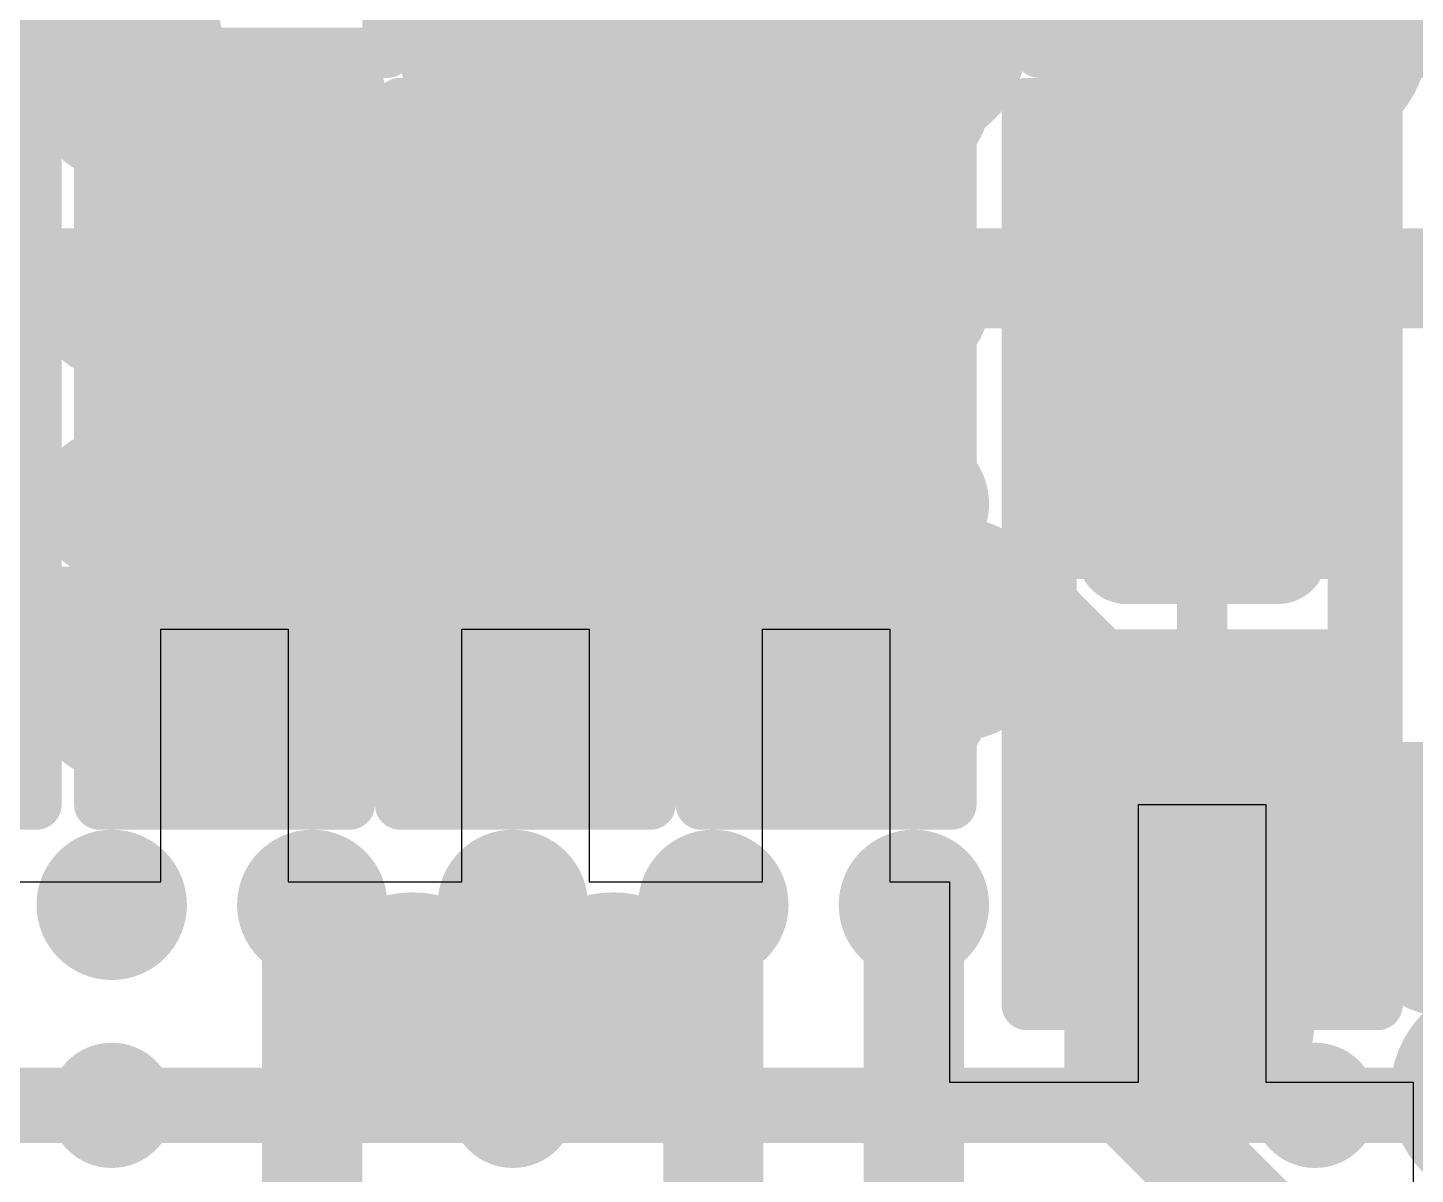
# Model space of a CAD drawing. Header units: millimetres. Extents: x 15 to 120, y 22 to 104.
# Drawn here: x 59.233 to 62, y 52.862 to 55.15 of the extents above; entities that cross this region are included whole.
import ezdxf

# ---------------------------------------------------------------- set-up
doc = ezdxf.new("R2010")
doc.units = ezdxf.units.MM
for name, color, linetype in [('BottomLayer', 5, 'Continuous'), ('BottomOverlay', 54, 'Continuous'), ('BottomPaste', 16, 'Continuous'), ('BottomSolder', 6, 'Continuous'), ('Mechanical13', 56, 'Continuous'), ('Mechanical15', 56, 'Continuous'), ('MultiLayer', 9, 'Continuous'), ('TopLayer', 1, 'Continuous'), ('TopOverlay', 2, 'Continuous'), ('TopPaste', 8, 'Continuous'), ('TopSolder', 216, 'Continuous')]:
    doc.layers.add(name, color=color, linetype=linetype)

msp = doc.modelspace()

# ---------------------------------------------------------------- linework, layer by layer
at = {"layer": 'BottomLayer'}
for p, q in [((59.49799886, 53.44599928), (59.49799886, 53.94999877999999)), ((59.49799886, 53.94999877999999), (59.75199885999999, 53.94999877999999)), ((59.75199885999999, 53.94999877999999), (59.75199885999999, 53.44599928)), ((60.09799766, 53.44599928), (60.09799766, 53.94999877999999)), ((60.09799766, 53.94999877999999), (60.35199765999999, 53.94999877999999)), ((60.35199765999999, 53.94999877999999), (60.35199765999999, 53.44599928)), ((60.697999, 53.44599928), (60.697999, 53.94999877999999)), ((60.697999, 53.94999877999999), (60.95199899999999, 53.94999877999999)), ((60.95199899999999, 53.94999877999999), (60.95199899999999, 53.44599928)), ((61.4479975, 53.04600008), (61.4479975, 53.59999947999999)), ((61.4479975, 53.59999947999999), (61.7019975, 53.59999947999999)), ((61.7019975, 53.59999947999999), (61.7019975, 53.04600008)), ((59.12699884, 53.44599928), (59.49799886, 53.44599928)), ((59.75199885999999, 53.44599928), (60.09799766, 53.44599928)), ((60.35199765999999, 53.44599928), (60.697999, 53.44599928)), ((60.95199899999999, 53.44599928), (61.070998, 53.44599928)), ((61.070998, 53.44599928), (61.070998, 53.04600008)), ((61.070998, 53.04600008), (61.4479975, 53.04600008)), ((61.7019975, 53.04600008), (61.99599996, 53.04600008)), ((61.99599996, 53.04600008), (61.99599996, 52.44600128))]:
    msp.add_line(p, q, dxfattribs=at)
for points, const_width in [([(59.56250215999999, 54.87500074, 1), (59.68750064, 54.87500074, 1)], 0.12499848), ([(60.78750098, 54.87500074, 1), (60.91249946, 54.87500074, 1)], 0.12499848), ([(61.58750191999999, 54.87500074, 1), (61.7125004, 54.87500074, 1)], 0.12499848), ([(60.16250096, 54.79999961999999, 1), (60.28749944, 54.79999961999999, 1)], 0.12499848), ([(59.57499895999999, 54.64999992, 1), (59.67499875999999, 54.64999992, 1)], 0.0999998), ([(59.57499895999999, 54.64999992, 1), (59.67499875999999, 54.64999992, 1)], 0.0999998), ([(60.17499776, 54.64999992, 1), (60.27499756, 54.64999992, 1)], 0.0999998), ([(60.17499776, 54.64999992, 1), (60.27499756, 54.64999992, 1)], 0.0999998), ([(60.7749991, 54.64999992, 1), (60.87499889999999, 54.64999992, 1)], 0.0999998), ([(60.7749991, 54.64999992, 1), (60.87499889999999, 54.64999992, 1)], 0.0999998), ([(59.56250215999999, 54.07500234, 1), (59.68750064, 54.07500234, 1)], 0.12499848), ([(60.16250096, 54.07500234, 1), (60.28749944, 54.07500234, 1)], 0.12499848), ([(60.76250229999999, 54.07500234, 1), (60.88750078, 54.07500234, 1)], 0.12499848), ([(59.56249962, 53.94999877999999, 1), (59.6874981, 53.94999877999999, 1)], 0.12499848), ([(59.56249962, 53.94999877999999, 1), (59.6874981, 53.94999877999999, 1)], 0.12499848), ([(60.16249842, 53.94999877999999, 1), (60.28749689999999, 53.94999877999999, 1)], 0.12499848), ([(60.16249842, 53.94999877999999, 1), (60.28749689999999, 53.94999877999999, 1)], 0.12499848), ([(60.76249976, 53.94999877999999, 1), (60.88749824, 53.94999877999999, 1)], 0.12499848), ([(60.76249976, 53.94999877999999, 1), (60.88749824, 53.94999877999999, 1)], 0.12499848), ([(61.16249895999999, 53.94999877999999, 1), (61.28749744, 53.94999877999999, 1)], 0.12499848), ([(61.16249895999999, 53.94999877999999, 1), (61.28749744, 53.94999877999999, 1)], 0.12499848), ([(59.56250215999999, 53.82500284, 1), (59.68750064, 53.82500284, 1)], 0.12499848), ([(60.16250096, 53.82500284, 1), (60.28749944, 53.82500284, 1)], 0.12499848), ([(60.76250229999999, 53.82500284, 1), (60.88750078, 53.82500284, 1)], 0.12499848), ([(61.38750232, 53.7750004, 1), (61.5125008, 53.7750004, 1)], 0.12499848), ([(61.63750182, 53.7750004, 1), (61.7625003, 53.7750004, 1)], 0.12499848), ([(61.48749958, 53.62499816, 1), (61.61249806, 53.62499816, 1)], 0.12499848), ([(61.48749958, 53.62499816, 1), (61.61249806, 53.62499816, 1)], 0.12499848), ([(61.51249825999999, 53.59999947999999, 1), (61.63749674, 53.59999947999999, 1)], 0.12499848), ([(61.51249825999999, 53.59999947999999, 1), (61.63749674, 53.59999947999999, 1)], 0.12499848), ([(61.38750232, 53.4250011, 1), (61.5125008, 53.4250011, 1)], 0.12499848), ([(61.63750182, 53.4250011, 1), (61.7625003, 53.4250011, 1)], 0.12499848)]:
    msp.add_lwpolyline(points, format="xyb", close=True, dxfattribs=dict(at, const_width=const_width))
for points, const_width in [([(58.99999884, 54.64999992), (59.62499886, 54.64999992)], 0.1999996), ([(59.62499886, 54.64999992), (60.22499766, 54.64999992)], 0.1999996), ([(60.22499766, 54.64999992), (60.824999, 54.64999992)], 0.1999996), ([(60.824999, 54.64999992), (63.64999716, 54.64999992)], 0.1999996), ([(58.99999884, 53.94999877999999), (59.62499886, 53.94999877999999)], 0.2499995), ([(59.62499886, 53.94999877999999), (60.22499766, 53.94999877999999)], 0.2499995), ([(60.22499766, 53.94999877999999), (60.824999, 53.94999877999999)], 0.2499995), ([(60.824999, 53.94999877999999), (61.22499819999999, 53.94999877999999)], 0.2499995), ([(61.22499819999999, 53.94999877999999), (61.54999882, 53.62499816)], 0.2499995), ([(61.54999882, 53.62499816), (61.57499749999999, 53.59999947999999)], 0.2499995), ([(61.57499749999999, 53.59999947999999), (62.69999906, 53.59999947999999)], 0.2499995)]:
    msp.add_lwpolyline(points, dxfattribs=dict(at, const_width=const_width))
for points in [[(59.77499855999999, 54.89999942), (59.47499916, 54.89999942), (59.77499855999999, 54.40000042), (59.47499916, 54.40000042)], [(60.37499735999999, 54.89999942), (60.07499796, 54.89999942), (60.37499735999999, 54.40000042), (60.07499796, 54.40000042)], [(60.97499869999999, 54.89999942), (60.6749993, 54.89999942), (60.97499869999999, 54.40000042), (60.6749993, 54.40000042)], [(61.824997, 54.89999942), (61.32499799999999, 54.89999942), (61.824997, 54.30000062), (61.32499799999999, 54.30000062)], [(59.77499855999999, 54.19999828), (59.47499916, 54.19999828), (59.77499855999999, 53.69999928), (59.47499916, 53.69999928)], [(60.37499735999999, 54.19999828), (60.07499796, 54.19999828), (60.37499735999999, 53.69999928), (60.07499796, 53.69999928)], [(60.97499869999999, 54.19999828), (60.6749993, 54.19999828), (60.97499869999999, 53.69999928), (60.6749993, 53.69999928)], [(61.824997, 53.89999888), (61.32499799999999, 53.89999888), (61.824997, 53.30000008), (61.32499799999999, 53.30000008)]]:
    msp.add_solid(points, dxfattribs=at)
at = {"layer": 'BottomOverlay', "const_width": 0.1999996}
msp.add_lwpolyline([(61.42500034, 54.10000101999999), (61.72499973999999, 54.10000101999999)], dxfattribs=at)
at = {"layer": 'BottomOverlay', "const_width": 0.0999998}
for points in [[(61.37500043999999, 54.10000101999999, 1), (61.47500024, 54.10000101999999, 1)], [(61.67499984, 54.10000101999999, 1), (61.77499964, 54.10000101999999, 1)]]:
    msp.add_lwpolyline(points, format="xyb", close=True, dxfattribs=at)
at = {"layer": 'BottomPaste'}
for points in [[(59.77499855999999, 54.89999942), (59.47499916, 54.89999942), (59.77499855999999, 54.40000042), (59.47499916, 54.40000042)], [(59.77499855999999, 54.89999942), (59.47499916, 54.89999942), (59.77499855999999, 54.40000042), (59.47499916, 54.40000042)], [(60.37499735999999, 54.89999942), (60.07499796, 54.89999942), (60.37499735999999, 54.40000042), (60.07499796, 54.40000042)], [(60.37499735999999, 54.89999942), (60.07499796, 54.89999942), (60.37499735999999, 54.40000042), (60.07499796, 54.40000042)], [(60.97499869999999, 54.89999942), (60.6749993, 54.89999942), (60.97499869999999, 54.40000042), (60.6749993, 54.40000042)], [(60.97499869999999, 54.89999942), (60.6749993, 54.89999942), (60.97499869999999, 54.40000042), (60.6749993, 54.40000042)], [(61.824997, 54.89999942), (61.32499799999999, 54.89999942), (61.824997, 54.30000062), (61.32499799999999, 54.30000062)], [(61.824997, 54.89999942), (61.32499799999999, 54.89999942), (61.824997, 54.30000062), (61.32499799999999, 54.30000062)], [(59.77499855999999, 54.19999828), (59.47499916, 54.19999828), (59.77499855999999, 53.69999928), (59.47499916, 53.69999928)], [(59.77499855999999, 54.19999828), (59.47499916, 54.19999828), (59.77499855999999, 53.69999928), (59.47499916, 53.69999928)], [(60.37499735999999, 54.19999828), (60.07499796, 54.19999828), (60.37499735999999, 53.69999928), (60.07499796, 53.69999928)], [(60.37499735999999, 54.19999828), (60.07499796, 54.19999828), (60.37499735999999, 53.69999928), (60.07499796, 53.69999928)], [(60.97499869999999, 54.19999828), (60.6749993, 54.19999828), (60.97499869999999, 53.69999928), (60.6749993, 53.69999928)], [(60.97499869999999, 54.19999828), (60.6749993, 54.19999828), (60.97499869999999, 53.69999928), (60.6749993, 53.69999928)], [(61.824997, 53.89999888), (61.32499799999999, 53.89999888), (61.824997, 53.30000008), (61.32499799999999, 53.30000008)], [(61.824997, 53.89999888), (61.32499799999999, 53.89999888), (61.824997, 53.30000008), (61.32499799999999, 53.30000008)]]:
    msp.add_solid(points, dxfattribs=at)
at = {"layer": 'BottomSolder'}
for points in [[(60.49999837999999, 55.74999772), (60.09999918, 55.74999772), (60.49999837999999, 55.14999891999999), (60.09999918, 55.14999891999999)], [(60.49999837999999, 55.74999772), (60.09999918, 55.74999772), (60.49999837999999, 55.14999891999999), (60.09999918, 55.14999891999999)], [(61.09999718, 55.74999772), (60.69999798, 55.74999772), (61.09999718, 55.14999891999999), (60.69999798, 55.14999891999999)], [(61.09999718, 55.74999772), (60.69999798, 55.74999772), (61.09999718, 55.14999891999999), (60.69999798, 55.14999891999999)], [(61.69999851999999, 55.74999772), (61.29999932, 55.74999772), (61.69999851999999, 55.14999891999999), (61.29999932, 55.14999891999999)], [(61.69999851999999, 55.74999772), (61.29999932, 55.74999772), (61.69999851999999, 55.14999891999999), (61.29999932, 55.14999891999999)], [(62.29999732, 55.74999772), (61.89999812, 55.74999772), (62.29999732, 55.14999891999999), (61.89999812, 55.14999891999999)], [(62.29999732, 55.74999772), (61.89999812, 55.74999772), (62.29999732, 55.14999891999999), (61.89999812, 55.14999891999999)], [(59.82499846, 54.94999932), (59.42499926, 54.94999932), (59.82499846, 54.35000051999999), (59.42499926, 54.35000051999999)], [(59.82499846, 54.94999932), (59.42499926, 54.94999932), (59.82499846, 54.35000051999999), (59.42499926, 54.35000051999999)], [(60.42499726, 54.94999932), (60.02499805999999, 54.94999932), (60.42499726, 54.35000051999999), (60.02499805999999, 54.35000051999999)], [(60.42499726, 54.94999932), (60.02499805999999, 54.94999932), (60.42499726, 54.35000051999999), (60.02499805999999, 54.35000051999999)], [(61.0249986, 54.94999932), (60.6249994, 54.94999932), (61.0249986, 54.35000051999999), (60.6249994, 54.35000051999999)], [(61.0249986, 54.94999932), (60.6249994, 54.94999932), (61.0249986, 54.35000051999999), (60.6249994, 54.35000051999999)], [(61.8749969, 54.94999932), (61.2749981, 54.94999932), (61.8749969, 54.25000072), (61.2749981, 54.25000072)], [(61.8749969, 54.94999932), (61.2749981, 54.94999932), (61.8749969, 54.25000072), (61.2749981, 54.25000072)], [(59.82499846, 54.24999818), (59.42499926, 54.24999818), (59.82499846, 53.64999938), (59.42499926, 53.64999938)], [(59.82499846, 54.24999818), (59.42499926, 54.24999818), (59.82499846, 53.64999938), (59.42499926, 53.64999938)], [(60.42499726, 54.24999818), (60.02499805999999, 54.24999818), (60.42499726, 53.64999938), (60.02499805999999, 53.64999938)], [(60.42499726, 54.24999818), (60.02499805999999, 54.24999818), (60.42499726, 53.64999938), (60.02499805999999, 53.64999938)], [(61.0249986, 54.24999818), (60.6249994, 54.24999818), (61.0249986, 53.64999938), (60.6249994, 53.64999938)], [(61.0249986, 54.24999818), (60.6249994, 54.24999818), (61.0249986, 53.64999938), (60.6249994, 53.64999938)], [(61.8749969, 53.94999877999999), (61.2749981, 53.94999877999999), (61.8749969, 53.25000017999999), (61.2749981, 53.25000017999999)], [(61.8749969, 53.94999877999999), (61.2749981, 53.94999877999999), (61.8749969, 53.25000017999999), (61.2749981, 53.25000017999999)]]:
    msp.add_solid(points, dxfattribs=at)
at = {"layer": 'Mechanical13', "const_width": 0.0999998}
for points in [[(61.2749981, 53.54999958), (61.2749981, 54.64999992)], [(61.2749981, 54.64999992), (61.8749969, 54.64999992)], [(61.8749969, 53.54999958), (61.8749969, 54.64999992)], [(59.45999792, 54.61499872), (59.7899998, 54.61499872)], [(59.45999792, 53.98499998), (59.45999792, 54.61499872)], [(59.7899998, 53.98499998), (59.7899998, 54.61499872)], [(60.05999671999999, 54.61499872), (60.3899986, 54.61499872)], [(60.05999671999999, 53.98499998), (60.05999671999999, 54.61499872)], [(60.3899986, 53.98499998), (60.3899986, 54.61499872)], [(60.65999806, 54.61499872), (60.98999994, 54.61499872)], [(60.65999806, 53.98499998), (60.65999806, 54.61499872)], [(60.98999994, 53.98499998), (60.98999994, 54.61499872)], [(59.45999792, 53.98499998), (59.7899998, 53.98499998)], [(60.05999671999999, 53.98499998), (60.3899986, 53.98499998)], [(60.65999806, 53.98499998), (60.98999994, 53.98499998)], [(61.2749981, 53.54999958), (61.8749969, 53.54999958)], [(50.9999996, 53.00000322), (64.99999953999999, 53.00000322)]]:
    msp.add_lwpolyline(points, dxfattribs=at)
at = {"layer": 'Mechanical13', "const_width": 0.0499999}
for points in [[(61.24999941999999, 54.64999992, 1), (61.29999677999999, 54.64999992, 1)], [(61.24999941999999, 54.64999992, 1), (61.29999677999999, 54.64999992, 1)], [(61.84999822, 54.64999992, 1), (61.89999558, 54.64999992, 1)], [(61.84999822, 54.64999992, 1), (61.89999558, 54.64999992, 1)], [(59.43499924, 54.61499872, 1), (59.4849966, 54.61499872, 1)], [(59.43499924, 54.61499872, 1), (59.4849966, 54.61499872, 1)], [(59.76500111999999, 54.61499872, 1), (59.81499848, 54.61499872, 1)], [(59.76500111999999, 54.61499872, 1), (59.81499848, 54.61499872, 1)], [(60.03499804, 54.61499872, 1), (60.0849954, 54.61499872, 1)], [(60.03499804, 54.61499872, 1), (60.0849954, 54.61499872, 1)], [(60.36499992, 54.61499872, 1), (60.41499727999999, 54.61499872, 1)], [(60.36499992, 54.61499872, 1), (60.41499727999999, 54.61499872, 1)], [(60.63499938, 54.61499872, 1), (60.68499674, 54.61499872, 1)], [(60.63499938, 54.61499872, 1), (60.68499674, 54.61499872, 1)], [(60.96500125999999, 54.61499872, 1), (61.01499862, 54.61499872, 1)], [(60.96500125999999, 54.61499872, 1), (61.01499862, 54.61499872, 1)], [(59.43499924, 53.98499998, 1), (59.4849966, 53.98499998, 1)], [(59.43499924, 53.98499998, 1), (59.4849966, 53.98499998, 1)], [(59.76500111999999, 53.98499998, 1), (59.81499848, 53.98499998, 1)], [(59.76500111999999, 53.98499998, 1), (59.81499848, 53.98499998, 1)], [(60.03499804, 53.98499998, 1), (60.0849954, 53.98499998, 1)], [(60.03499804, 53.98499998, 1), (60.0849954, 53.98499998, 1)], [(60.36499992, 53.98499998, 1), (60.41499727999999, 53.98499998, 1)], [(60.36499992, 53.98499998, 1), (60.41499727999999, 53.98499998, 1)], [(60.63499938, 53.98499998, 1), (60.68499674, 53.98499998, 1)], [(60.63499938, 53.98499998, 1), (60.68499674, 53.98499998, 1)], [(60.96500125999999, 53.98499998, 1), (61.01499862, 53.98499998, 1)], [(60.96500125999999, 53.98499998, 1), (61.01499862, 53.98499998, 1)], [(61.24999941999999, 53.54999958, 1), (61.29999677999999, 53.54999958, 1)], [(61.24999941999999, 53.54999958, 1), (61.29999677999999, 53.54999958, 1)], [(61.84999822, 53.54999958, 1), (61.89999558, 53.54999958, 1)], [(61.84999822, 53.54999958, 1), (61.89999558, 53.54999958, 1)]]:
    msp.add_lwpolyline(points, format="xyb", close=True, dxfattribs=at)
at = {"layer": 'Mechanical15', "const_width": 0.0999998}
for points in [[(59.3499956, 55.09999394), (59.3499956, 56.49999114)], [(59.4500208, 55.09999394), (59.4500208, 56.49999114)], [(59.94999439999999, 55.09999394), (59.94999439999999, 56.49999114)], [(60.04999927999999, 55.09999902), (60.04999927999999, 56.49999876)], [(60.54999828, 55.09999902), (60.54999828, 56.49999876)], [(60.64999808, 55.09999902), (60.64999808, 56.49999876)], [(61.14999708, 55.09999902), (61.14999708, 56.49999876)], [(61.24999941999999, 55.09999902), (61.24999941999999, 56.49999876)], [(61.74999842, 55.09999902), (61.74999842, 56.49999876)], [(61.84999822, 55.09999902), (61.84999822, 56.49999876)], [(58.850022, 55.09999394), (59.3499956, 55.09999394)], [(59.4500208, 55.09999394), (59.94999439999999, 55.09999394)], [(60.04999927999999, 55.09999902), (60.54999828, 55.09999902)], [(60.64999808, 55.09999902), (61.14999708, 55.09999902)], [(61.24999941999999, 55.09999902), (61.74999842, 55.09999902)], [(61.84999822, 55.09999902), (62.34999722, 55.09999902)], [(58.74999934, 54.99999922), (59.24999834, 54.99999922)], [(59.24999834, 53.59999947999999), (59.24999834, 54.99999922)], [(59.37499936, 54.99999922), (59.87499836, 54.99999922)], [(59.37499936, 53.59999947999999), (59.37499936, 54.99999922)], [(59.87499836, 53.59999947999999), (59.87499836, 54.99999922)], [(59.97499816, 54.99999922), (60.47499715999999, 54.99999922)], [(59.97499816, 53.59999947999999), (59.97499816, 54.99999922)], [(60.47499715999999, 53.59999947999999), (60.47499715999999, 54.99999922)], [(60.5749995, 54.99999922), (61.0749985, 54.99999922)], [(60.5749995, 53.59999947999999), (60.5749995, 54.99999922)], [(61.0749985, 53.59999947999999), (61.0749985, 54.99999922)], [(61.22499819999999, 53.20000028), (61.22499819999999, 54.99999922)], [(61.22499819999999, 54.99999922), (61.9249968, 54.99999922)], [(61.9249968, 53.20000028), (61.9249968, 54.99999922)], [(59.62499886, 54.13499968), (59.62499886, 54.46499902)], [(60.22499766, 54.13499968), (60.22499766, 54.46499902)], [(60.824999, 54.13499968), (60.824999, 54.46499902)], [(61.57499749999999, 53.79999908), (61.57499749999999, 54.40000042)], [(59.45999792, 54.30000062), (59.7899998, 54.30000062)], [(60.05999671999999, 54.30000062), (60.3899986, 54.30000062)], [(60.65999806, 54.30000062), (60.98999994, 54.30000062)], [(61.2749981, 54.10000101999999), (61.8749969, 54.10000101999999)], [(58.74999934, 53.59999947999999), (59.24999834, 53.59999947999999)], [(59.37499936, 53.59999947999999), (59.87499836, 53.59999947999999)], [(59.97499816, 53.59999947999999), (60.47499715999999, 53.59999947999999)], [(60.5749995, 53.59999947999999), (61.0749985, 53.59999947999999)], [(61.22499819999999, 53.20000028), (61.9249968, 53.20000028)]]:
    msp.add_lwpolyline(points, dxfattribs=at)
at = {"layer": 'Mechanical15', "const_width": 0.0499999}
for points in [[(59.32499692, 55.09999394, 1), (59.37499428, 55.09999394, 1)], [(59.32499692, 55.09999394, 1), (59.37499428, 55.09999394, 1)], [(59.42502211999999, 55.09999394, 1), (59.47501947999999, 55.09999394, 1)], [(59.42502211999999, 55.09999394, 1), (59.47501947999999, 55.09999394, 1)], [(59.92499572, 55.09999394, 1), (59.97499308, 55.09999394, 1)], [(59.92499572, 55.09999394, 1), (59.97499308, 55.09999394, 1)], [(60.0250006, 55.09999902, 1), (60.07499796, 55.09999902, 1)], [(60.0250006, 55.09999902, 1), (60.07499796, 55.09999902, 1)], [(60.52499959999999, 55.09999902, 1), (60.57499696, 55.09999902, 1)], [(60.52499959999999, 55.09999902, 1), (60.57499696, 55.09999902, 1)], [(60.6249994, 55.09999902, 1), (60.67499676, 55.09999902, 1)], [(60.6249994, 55.09999902, 1), (60.67499676, 55.09999902, 1)], [(61.1249984, 55.09999902, 1), (61.17499575999999, 55.09999902, 1)], [(61.1249984, 55.09999902, 1), (61.17499575999999, 55.09999902, 1)], [(61.22500074, 55.09999902, 1), (61.2749981, 55.09999902, 1)], [(61.22500074, 55.09999902, 1), (61.2749981, 55.09999902, 1)], [(61.72499973999999, 55.09999902, 1), (61.77499709999999, 55.09999902, 1)], [(61.72499973999999, 55.09999902, 1), (61.77499709999999, 55.09999902, 1)], [(61.82499953999999, 55.09999902, 1), (61.8749969, 55.09999902, 1)], [(61.82499953999999, 55.09999902, 1), (61.8749969, 55.09999902, 1)], [(59.22499965999999, 54.99999922, 1), (59.27499701999999, 54.99999922, 1)], [(59.22499965999999, 54.99999922, 1), (59.27499701999999, 54.99999922, 1)], [(59.35000067999999, 54.99999922, 1), (59.39999804, 54.99999922, 1)], [(59.35000067999999, 54.99999922, 1), (59.39999804, 54.99999922, 1)], [(59.84999968, 54.99999922, 1), (59.89999704, 54.99999922, 1)], [(59.84999968, 54.99999922, 1), (59.89999704, 54.99999922, 1)], [(59.94999948, 54.99999922, 1), (59.99999683999999, 54.99999922, 1)], [(59.94999948, 54.99999922, 1), (59.99999683999999, 54.99999922, 1)], [(60.44999848, 54.99999922, 1), (60.49999584, 54.99999922, 1)], [(60.44999848, 54.99999922, 1), (60.49999584, 54.99999922, 1)], [(60.55000081999999, 54.99999922, 1), (60.59999818, 54.99999922, 1)], [(60.55000081999999, 54.99999922, 1), (60.59999818, 54.99999922, 1)], [(61.04999982, 54.99999922, 1), (61.09999718, 54.99999922, 1)], [(61.04999982, 54.99999922, 1), (61.09999718, 54.99999922, 1)], [(61.19999952, 54.99999922, 1), (61.24999688, 54.99999922, 1)], [(61.19999952, 54.99999922, 1), (61.24999688, 54.99999922, 1)], [(61.89999812, 54.99999922, 1), (61.94999548, 54.99999922, 1)], [(61.89999812, 54.99999922, 1), (61.94999548, 54.99999922, 1)], [(59.60000017999999, 54.46499902, 1), (59.64999753999999, 54.46499902, 1)], [(60.19999898, 54.46499902, 1), (60.24999634, 54.46499902, 1)], [(60.80000032, 54.46499902, 1), (60.84999767999999, 54.46499902, 1)], [(61.54999882, 54.40000042, 1), (61.59999618, 54.40000042, 1)], [(59.43499924, 54.30000062, 1), (59.4849966, 54.30000062, 1)], [(59.76500111999999, 54.30000062, 1), (59.81499848, 54.30000062, 1)], [(60.03499804, 54.30000062, 1), (60.0849954, 54.30000062, 1)], [(60.36499992, 54.30000062, 1), (60.41499727999999, 54.30000062, 1)], [(60.63499938, 54.30000062, 1), (60.68499674, 54.30000062, 1)], [(60.96500125999999, 54.30000062, 1), (61.01499862, 54.30000062, 1)], [(59.60000017999999, 54.13499968, 1), (59.64999753999999, 54.13499968, 1)], [(60.19999898, 54.13499968, 1), (60.24999634, 54.13499968, 1)], [(60.80000032, 54.13499968, 1), (60.84999767999999, 54.13499968, 1)], [(61.24999941999999, 54.10000101999999, 1), (61.29999677999999, 54.10000101999999, 1)], [(61.84999822, 54.10000101999999, 1), (61.89999558, 54.10000101999999, 1)], [(61.54999882, 53.79999908, 1), (61.59999618, 53.79999908, 1)], [(59.22499965999999, 53.59999947999999, 1), (59.27499701999999, 53.59999947999999, 1)], [(59.22499965999999, 53.59999947999999, 1), (59.27499701999999, 53.59999947999999, 1)], [(59.35000067999999, 53.59999947999999, 1), (59.39999804, 53.59999947999999, 1)], [(59.35000067999999, 53.59999947999999, 1), (59.39999804, 53.59999947999999, 1)], [(59.84999968, 53.59999947999999, 1), (59.89999704, 53.59999947999999, 1)], [(59.84999968, 53.59999947999999, 1), (59.89999704, 53.59999947999999, 1)], [(59.94999948, 53.59999947999999, 1), (59.99999683999999, 53.59999947999999, 1)], [(59.94999948, 53.59999947999999, 1), (59.99999683999999, 53.59999947999999, 1)], [(60.44999848, 53.59999947999999, 1), (60.49999584, 53.59999947999999, 1)], [(60.44999848, 53.59999947999999, 1), (60.49999584, 53.59999947999999, 1)], [(60.55000081999999, 53.59999947999999, 1), (60.59999818, 53.59999947999999, 1)], [(60.55000081999999, 53.59999947999999, 1), (60.59999818, 53.59999947999999, 1)], [(61.04999982, 53.59999947999999, 1), (61.09999718, 53.59999947999999, 1)], [(61.04999982, 53.59999947999999, 1), (61.09999718, 53.59999947999999, 1)], [(61.19999952, 53.20000028, 1), (61.24999688, 53.20000028, 1)], [(61.19999952, 53.20000028, 1), (61.24999688, 53.20000028, 1)], [(61.89999812, 53.20000028, 1), (61.94999548, 53.20000028, 1)], [(61.89999812, 53.20000028, 1), (61.94999548, 53.20000028, 1)]]:
    msp.add_lwpolyline(points, format="xyb", close=True, dxfattribs=at)
at = {"layer": 'MultiLayer'}
for points, const_width in [([(59.28750144, 55.10000156, 1), (59.51249971999999, 55.10000156, 1)], 0.22499828), ([(60.08750238, 55.10000156, 1), (60.31250066, 55.10000156, 1)], 0.22499828), ([(60.88750078, 55.12500024, 1), (61.11249906, 55.12500024, 1)], 0.22499828), ([(61.68750171999999, 55.12500024, 1), (61.91249999999999, 55.12500024, 1)], 0.22499828), ([(59.33750134, 54.99999922, 1), (59.46249982, 54.99999922, 1)], 0.12499848), ([(59.73750054, 54.99999922, 1), (59.86249901999999, 54.99999922, 1)], 0.12499848), ([(60.13750228, 54.99999922, 1), (60.26250075999999, 54.99999922, 1)], 0.12499848), ([(60.53750148, 54.99999922, 1), (60.66249996, 54.99999922, 1)], 0.12499848), ([(61.33749988, 55.00000176, 1), (61.46249836, 55.00000176, 1)], 0.12499848), ([(61.73750162, 55.00000176, 1), (61.8625001, 55.00000176, 1)], 0.12499848), ([(59.56250215999999, 54.87500074, 1), (59.68750064, 54.87500074, 1)], 0.12499848), ([(60.78750098, 54.87500074, 1), (60.91249946, 54.87500074, 1)], 0.12499848), ([(61.58750191999999, 54.87500074, 1), (61.7125004, 54.87500074, 1)], 0.12499848), ([(60.16250096, 54.79999961999999, 1), (60.28749944, 54.79999961999999, 1)], 0.12499848), ([(59.33750134, 54.60000002, 1), (59.46249982, 54.60000002, 1)], 0.12499848), ([(59.73750054, 54.60000002, 1), (59.86249901999999, 54.60000002, 1)], 0.12499848), ([(60.13750228, 54.60000002, 1), (60.26250075999999, 54.60000002, 1)], 0.12499848), ([(60.93750068, 54.60000002, 1), (61.06249915999999, 54.60000002, 1)], 0.12499848), ([(61.73750162, 54.60000002, 1), (61.8625001, 54.60000002, 1)], 0.12499848), ([(59.73750054, 54.20000082, 1), (59.86249901999999, 54.20000082, 1)], 0.12499848), ([(60.53750148, 54.20000082, 1), (60.66249996, 54.20000082, 1)], 0.12499848), ([(60.93750068, 54.20000082, 1), (61.06249915999999, 54.20000082, 1)], 0.12499848), ([(61.58750191999999, 54.20000082, 1), (61.7125004, 54.20000082, 1)], 0.12499848), ([(59.56250215999999, 54.07500234, 1), (59.68750064, 54.07500234, 1)], 0.12499848), ([(60.16250096, 54.07500234, 1), (60.28749944, 54.07500234, 1)], 0.12499848), ([(60.76250229999999, 54.07500234, 1), (60.88750078, 54.07500234, 1)], 0.12499848), ([(59.81250166, 53.95000132, 1), (60.03749994, 53.95000132, 1)], 0.22499828), ([(60.9625019, 53.95000132, 1), (61.18750017999999, 53.95000132, 1)], 0.22499828), ([(60.33750188, 53.95000132, 1), (60.46250036, 53.95000132, 1)], 0.12499848), ([(60.73750107999999, 53.95000132, 1), (60.86249956, 53.95000132, 1)], 0.12499848), ([(59.56250215999999, 53.82500284, 1), (59.68750064, 53.82500284, 1)], 0.12499848), ([(60.16250096, 53.82500284, 1), (60.28749944, 53.82500284, 1)], 0.12499848), ([(60.76250229999999, 53.82500284, 1), (60.88750078, 53.82500284, 1)], 0.12499848), ([(59.33750134, 53.80000162, 1), (59.46249982, 53.80000162, 1)], 0.12499848), ([(59.73750054, 53.80000162, 1), (59.86249901999999, 53.80000162, 1)], 0.12499848), ([(60.13750228, 53.80000162, 1), (60.26250075999999, 53.80000162, 1)], 0.12499848), ([(60.53750148, 53.80000162, 1), (60.66249996, 53.80000162, 1)], 0.12499848), ([(60.93750068, 53.80000162, 1), (61.06249915999999, 53.80000162, 1)], 0.12499848), ([(61.58750191999999, 53.80000162, 1), (61.7125004, 53.80000162, 1)], 0.12499848), ([(61.38750232, 53.7750004, 1), (61.5125008, 53.7750004, 1)], 0.12499848), ([(61.63750182, 53.7750004, 1), (61.7625003, 53.7750004, 1)], 0.12499848), ([(61.96250243999999, 53.39999988, 1), (62.18750072, 53.39999988, 1)], 0.22499828), ([(59.33750134, 53.39999988, 1), (59.46249982, 53.39999988, 1)], 0.12499848), ([(59.73750054, 53.39999988, 1), (59.86249901999999, 53.39999988, 1)], 0.12499848), ([(60.13750228, 53.39999988, 1), (60.26250075999999, 53.39999988, 1)], 0.12499848), ([(60.53750148, 53.39999988, 1), (60.66249996, 53.39999988, 1)], 0.12499848), ([(60.93750068, 53.39999988, 1), (61.06249915999999, 53.39999988, 1)], 0.12499848), ([(61.38750232, 53.4250011, 1), (61.5125008, 53.4250011, 1)], 0.12499848), ([(61.63750182, 53.4250011, 1), (61.7625003, 53.4250011, 1)], 0.12499848), ([(61.73750162, 53.39999988, 1), (61.8625001, 53.39999988, 1)], 0.12499848), ([(59.88750278, 53.20000028, 1), (60.11250106, 53.20000028, 1)], 0.22499828), ([(60.28750197999999, 53.20000028, 1), (60.51250026, 53.20000028, 1)], 0.22499828), ([(61.46250344, 53.17500159999999, 1), (61.68750171999999, 53.17500159999999, 1)], 0.22499828), ([(62.06250223999999, 53.0250019, 1), (62.28750051999999, 53.0250019, 1)], 0.22499828), ([(59.33750134, 53.00000068, 1), (59.46249982, 53.00000068, 1)], 0.12499848), ([(59.73750054, 53.00000068, 1), (59.86249901999999, 53.00000068, 1)], 0.12499848), ([(60.13750228, 53.00000068, 1), (60.26250075999999, 53.00000068, 1)], 0.12499848), ([(60.53750148, 53.00000068, 1), (60.66249996, 53.00000068, 1)], 0.12499848), ([(60.93750068, 53.00000068, 1), (61.06249915999999, 53.00000068, 1)], 0.12499848), ([(61.73750162, 53.00000068, 1), (61.8625001, 53.00000068, 1)], 0.12499848)]:
    msp.add_lwpolyline(points, format="xyb", close=True, dxfattribs=dict(at, const_width=const_width))
at = {"layer": 'TopLayer'}
for points, const_width in [([(59.325002, 55.00000176, 1), (59.47499916, 55.00000176, 1)], 0.1499997), ([(59.72500119999999, 55.00000176, 1), (59.87499836, 55.00000176, 1)], 0.1499997), ([(60.12500293999999, 55.00000176, 1), (60.2750001, 55.00000176, 1)], 0.1499997), ([(60.52500214, 55.00000176, 1), (60.6749993, 55.00000176, 1)], 0.1499997), ([(60.92500133999999, 55.00000176, 1), (61.0749985, 55.00000176, 1)], 0.1499997), ([(61.32500054, 55.00000176, 1), (61.4749977, 55.00000176, 1)], 0.1499997), ([(61.72500228, 55.00000176, 1), (61.87499944, 55.00000176, 1)], 0.1499997), ([(61.33749988, 55.00000176, 1), (61.46249836, 55.00000176, 1)], 0.12499848), ([(61.73750162, 55.00000176, 1), (61.8625001, 55.00000176, 1)], 0.12499848), ([(59.325002, 54.60000256, 1), (59.47499916, 54.60000256, 1)], 0.1499997), ([(59.72500119999999, 54.60000256, 1), (59.87499836, 54.60000256, 1)], 0.1499997), ([(60.12500293999999, 54.60000256, 1), (60.2750001, 54.60000256, 1)], 0.1499997), ([(60.52500214, 54.60000256, 1), (60.6749993, 54.60000256, 1)], 0.1499997), ([(60.92500133999999, 54.60000256, 1), (61.0749985, 54.60000256, 1)], 0.1499997), ([(61.32500054, 54.60000256, 1), (61.4749977, 54.60000256, 1)], 0.1499997), ([(61.72500228, 54.60000256, 1), (61.87499944, 54.60000256, 1)], 0.1499997), ([(61.73750162, 54.60000002, 1), (61.8625001, 54.60000002, 1)], 0.12499848), ([(59.325002, 54.20000336, 1), (59.47499916, 54.20000336, 1)], 0.1499997), ([(59.72500119999999, 54.20000336, 1), (59.87499836, 54.20000336, 1)], 0.1499997), ([(60.12500293999999, 54.20000336, 1), (60.2750001, 54.20000336, 1)], 0.1499997), ([(60.52500214, 54.20000336, 1), (60.6749993, 54.20000336, 1)], 0.1499997), ([(60.92500133999999, 54.20000336, 1), (61.0749985, 54.20000336, 1)], 0.1499997), ([(61.32500054, 54.20000336, 1), (61.4749977, 54.20000336, 1)], 0.1499997), ([(61.72500228, 54.20000336, 1), (61.87499944, 54.20000336, 1)], 0.1499997), ([(59.73750054, 54.20000336, 1), (59.86249901999999, 54.20000336, 1)], 0.12499848), ([(59.73750054, 54.20000082, 1), (59.86249901999999, 54.20000082, 1)], 0.12499848), ([(59.73750054, 54.20000082, 1), (59.86249901999999, 54.20000082, 1)], 0.12499848), ([(59.325002, 53.80000162, 1), (59.47499916, 53.80000162, 1)], 0.1499997), ([(59.72500119999999, 53.80000162, 1), (59.87499836, 53.80000162, 1)], 0.1499997), ([(60.12500293999999, 53.80000162, 1), (60.2750001, 53.80000162, 1)], 0.1499997), ([(60.52500214, 53.80000162, 1), (60.6749993, 53.80000162, 1)], 0.1499997), ([(60.92500133999999, 53.80000162, 1), (61.0749985, 53.80000162, 1)], 0.1499997), ([(61.32500054, 53.80000162, 1), (61.4749977, 53.80000162, 1)], 0.1499997), ([(61.72500228, 53.80000162, 1), (61.87499944, 53.80000162, 1)], 0.1499997), ([(60.53750148, 53.80000162, 1), (60.66249996, 53.80000162, 1)], 0.12499848), ([(59.325002, 53.40000242, 1), (59.47499916, 53.40000242, 1)], 0.1499997), ([(59.72500119999999, 53.40000242, 1), (59.87499836, 53.40000242, 1)], 0.1499997), ([(60.12500293999999, 53.40000242, 1), (60.2750001, 53.40000242, 1)], 0.1499997), ([(60.13750228, 53.39999988, 1), (60.26250075999999, 53.39999988, 1)], 0.12499848), ([(60.52500214, 53.40000242, 1), (60.6749993, 53.40000242, 1)], 0.1499997), ([(60.92500133999999, 53.40000242, 1), (61.0749985, 53.40000242, 1)], 0.1499997), ([(60.93750068, 53.39999988, 1), (61.06249915999999, 53.39999988, 1)], 0.12499848), ([(60.93750322, 53.39999734, 1), (61.0625017, 53.39999734, 1)], 0.12499848), ([(61.32500054, 53.40000242, 1), (61.4749977, 53.40000242, 1)], 0.1499997), ([(61.72500228, 53.40000242, 1), (61.87499944, 53.40000242, 1)], 0.1499997), ([(61.73750162, 53.39999988, 1), (61.8625001, 53.39999988, 1)], 0.12499848), ([(59.74999988, 53.39999988, 1), (59.84999968, 53.39999988, 1)], 0.0999998), ([(59.75000241999999, 53.39999734, 1), (59.85000221999999, 53.39999734, 1)], 0.0999998), ([(59.75000241999999, 53.39999734, 1), (59.85000221999999, 53.39999734, 1)], 0.0999998), ([(60.55000081999999, 53.39999988, 1), (60.65000062, 53.39999988, 1)], 0.0999998), ([(60.95000255999999, 53.39999734, 1), (61.05000235999999, 53.39999734, 1)], 0.0999998), ([(61.35000176, 53.39999988, 1), (61.45000156, 53.39999988, 1)], 0.0999998), ([(61.35000176, 53.04999804, 1), (61.45000156, 53.04999804, 1)], 0.0999998), ([(61.35000176, 53.04999804, 1), (61.45000156, 53.04999804, 1)], 0.0999998)]:
    msp.add_lwpolyline(points, format="xyb", close=True, dxfattribs=dict(at, const_width=const_width))
for points, const_width in [([(59.79999977999999, 54.20000082), (59.79999977999999, 54.20000336)], 0.2499995), ([(60.99999991999999, 53.39999988), (61.00000246, 53.39999734)], 0.2499995), ([(59.79999977999999, 53.39999988), (59.80000232, 53.39999734)], 0.1999996), ([(59.80000232, 52.35001467999999), (59.80000232, 53.39999734)], 0.1999996), ([(60.60000072, 52.35000197999999), (60.60000072, 53.39999988)], 0.1999996), ([(61.00000246, 52.25000979999999), (61.00000246, 53.39999734)], 0.1999996), ([(61.40000165999999, 53.04999804), (61.40000165999999, 53.39999988)], 0.1999996), ([(61.40000165999999, 53.04999804), (61.70000868, 52.74999102)], 0.1999996)]:
    msp.add_lwpolyline(points, dxfattribs=dict(at, const_width=const_width))
at = {"layer": 'TopOverlay', "const_width": 0.1499997}
msp.add_lwpolyline([(50.9999996, 53.00000068), (64.6999976, 53.00000068)], dxfattribs=at)
at = {"layer": 'TopPaste', "const_width": 0.1499997}
for points in [[(59.325002, 55.00000176, 1), (59.47499916, 55.00000176, 1)], [(59.325002, 55.00000176, 1), (59.47499916, 55.00000176, 1)], [(59.72500119999999, 55.00000176, 1), (59.87499836, 55.00000176, 1)], [(59.72500119999999, 55.00000176, 1), (59.87499836, 55.00000176, 1)], [(60.12500293999999, 55.00000176, 1), (60.2750001, 55.00000176, 1)], [(60.12500293999999, 55.00000176, 1), (60.2750001, 55.00000176, 1)], [(60.52500214, 55.00000176, 1), (60.6749993, 55.00000176, 1)], [(60.52500214, 55.00000176, 1), (60.6749993, 55.00000176, 1)], [(60.92500133999999, 55.00000176, 1), (61.0749985, 55.00000176, 1)], [(60.92500133999999, 55.00000176, 1), (61.0749985, 55.00000176, 1)], [(61.32500054, 55.00000176, 1), (61.4749977, 55.00000176, 1)], [(61.32500054, 55.00000176, 1), (61.4749977, 55.00000176, 1)], [(61.72500228, 55.00000176, 1), (61.87499944, 55.00000176, 1)], [(61.72500228, 55.00000176, 1), (61.87499944, 55.00000176, 1)], [(59.325002, 54.60000256, 1), (59.47499916, 54.60000256, 1)], [(59.325002, 54.60000256, 1), (59.47499916, 54.60000256, 1)], [(59.72500119999999, 54.60000256, 1), (59.87499836, 54.60000256, 1)], [(59.72500119999999, 54.60000256, 1), (59.87499836, 54.60000256, 1)], [(60.12500293999999, 54.60000256, 1), (60.2750001, 54.60000256, 1)], [(60.12500293999999, 54.60000256, 1), (60.2750001, 54.60000256, 1)], [(60.52500214, 54.60000256, 1), (60.6749993, 54.60000256, 1)], [(60.52500214, 54.60000256, 1), (60.6749993, 54.60000256, 1)], [(60.92500133999999, 54.60000256, 1), (61.0749985, 54.60000256, 1)], [(60.92500133999999, 54.60000256, 1), (61.0749985, 54.60000256, 1)], [(61.32500054, 54.60000256, 1), (61.4749977, 54.60000256, 1)], [(61.32500054, 54.60000256, 1), (61.4749977, 54.60000256, 1)], [(61.72500228, 54.60000256, 1), (61.87499944, 54.60000256, 1)], [(61.72500228, 54.60000256, 1), (61.87499944, 54.60000256, 1)], [(59.325002, 54.20000336, 1), (59.47499916, 54.20000336, 1)], [(59.325002, 54.20000336, 1), (59.47499916, 54.20000336, 1)], [(59.72500119999999, 54.20000336, 1), (59.87499836, 54.20000336, 1)], [(59.72500119999999, 54.20000336, 1), (59.87499836, 54.20000336, 1)], [(60.12500293999999, 54.20000336, 1), (60.2750001, 54.20000336, 1)], [(60.12500293999999, 54.20000336, 1), (60.2750001, 54.20000336, 1)], [(60.52500214, 54.20000336, 1), (60.6749993, 54.20000336, 1)], [(60.52500214, 54.20000336, 1), (60.6749993, 54.20000336, 1)], [(60.92500133999999, 54.20000336, 1), (61.0749985, 54.20000336, 1)], [(60.92500133999999, 54.20000336, 1), (61.0749985, 54.20000336, 1)], [(61.32500054, 54.20000336, 1), (61.4749977, 54.20000336, 1)], [(61.32500054, 54.20000336, 1), (61.4749977, 54.20000336, 1)], [(61.72500228, 54.20000336, 1), (61.87499944, 54.20000336, 1)], [(61.72500228, 54.20000336, 1), (61.87499944, 54.20000336, 1)], [(59.325002, 53.80000162, 1), (59.47499916, 53.80000162, 1)], [(59.325002, 53.80000162, 1), (59.47499916, 53.80000162, 1)], [(59.72500119999999, 53.80000162, 1), (59.87499836, 53.80000162, 1)], [(59.72500119999999, 53.80000162, 1), (59.87499836, 53.80000162, 1)], [(60.12500293999999, 53.80000162, 1), (60.2750001, 53.80000162, 1)], [(60.12500293999999, 53.80000162, 1), (60.2750001, 53.80000162, 1)], [(60.52500214, 53.80000162, 1), (60.6749993, 53.80000162, 1)], [(60.52500214, 53.80000162, 1), (60.6749993, 53.80000162, 1)], [(60.92500133999999, 53.80000162, 1), (61.0749985, 53.80000162, 1)], [(60.92500133999999, 53.80000162, 1), (61.0749985, 53.80000162, 1)], [(61.32500054, 53.80000162, 1), (61.4749977, 53.80000162, 1)], [(61.32500054, 53.80000162, 1), (61.4749977, 53.80000162, 1)], [(61.72500228, 53.80000162, 1), (61.87499944, 53.80000162, 1)], [(61.72500228, 53.80000162, 1), (61.87499944, 53.80000162, 1)], [(59.325002, 53.40000242, 1), (59.47499916, 53.40000242, 1)], [(59.325002, 53.40000242, 1), (59.47499916, 53.40000242, 1)], [(59.72500119999999, 53.40000242, 1), (59.87499836, 53.40000242, 1)], [(59.72500119999999, 53.40000242, 1), (59.87499836, 53.40000242, 1)], [(60.12500293999999, 53.40000242, 1), (60.2750001, 53.40000242, 1)], [(60.12500293999999, 53.40000242, 1), (60.2750001, 53.40000242, 1)], [(60.52500214, 53.40000242, 1), (60.6749993, 53.40000242, 1)], [(60.52500214, 53.40000242, 1), (60.6749993, 53.40000242, 1)], [(60.92500133999999, 53.40000242, 1), (61.0749985, 53.40000242, 1)], [(60.92500133999999, 53.40000242, 1), (61.0749985, 53.40000242, 1)], [(61.32500054, 53.40000242, 1), (61.4749977, 53.40000242, 1)], [(61.32500054, 53.40000242, 1), (61.4749977, 53.40000242, 1)], [(61.72500228, 53.40000242, 1), (61.87499944, 53.40000242, 1)], [(61.72500228, 53.40000242, 1), (61.87499944, 53.40000242, 1)]]:
    msp.add_lwpolyline(points, format="xyb", close=True, dxfattribs=at)
at = {"layer": 'TopSolder', "const_width": 0.10999978}
for points in [[(59.34500196, 55.00000176, 1), (59.4549992, 55.00000176, 1)], [(59.34500196, 55.00000176, 1), (59.4549992, 55.00000176, 1)], [(59.74500115999999, 55.00000176, 1), (59.8549984, 55.00000176, 1)], [(59.74500115999999, 55.00000176, 1), (59.8549984, 55.00000176, 1)], [(60.14500289999999, 55.00000176, 1), (60.25500014, 55.00000176, 1)], [(60.14500289999999, 55.00000176, 1), (60.25500014, 55.00000176, 1)], [(60.5450021, 55.00000176, 1), (60.65499934, 55.00000176, 1)], [(60.5450021, 55.00000176, 1), (60.65499934, 55.00000176, 1)], [(60.94500129999999, 55.00000176, 1), (61.05499854, 55.00000176, 1)], [(60.94500129999999, 55.00000176, 1), (61.05499854, 55.00000176, 1)], [(61.3450005, 55.00000176, 1), (61.45499774, 55.00000176, 1)], [(61.3450005, 55.00000176, 1), (61.45499774, 55.00000176, 1)], [(61.74500224, 55.00000176, 1), (61.85499948, 55.00000176, 1)], [(61.74500224, 55.00000176, 1), (61.85499948, 55.00000176, 1)], [(59.34500196, 54.60000256, 1), (59.4549992, 54.60000256, 1)], [(59.34500196, 54.60000256, 1), (59.4549992, 54.60000256, 1)], [(59.74500115999999, 54.60000256, 1), (59.8549984, 54.60000256, 1)], [(59.74500115999999, 54.60000256, 1), (59.8549984, 54.60000256, 1)], [(60.14500289999999, 54.60000256, 1), (60.25500014, 54.60000256, 1)], [(60.14500289999999, 54.60000256, 1), (60.25500014, 54.60000256, 1)], [(60.5450021, 54.60000256, 1), (60.65499934, 54.60000256, 1)], [(60.5450021, 54.60000256, 1), (60.65499934, 54.60000256, 1)], [(60.94500129999999, 54.60000256, 1), (61.05499854, 54.60000256, 1)], [(60.94500129999999, 54.60000256, 1), (61.05499854, 54.60000256, 1)], [(61.3450005, 54.60000256, 1), (61.45499774, 54.60000256, 1)], [(61.3450005, 54.60000256, 1), (61.45499774, 54.60000256, 1)], [(61.74500224, 54.60000256, 1), (61.85499948, 54.60000256, 1)], [(61.74500224, 54.60000256, 1), (61.85499948, 54.60000256, 1)], [(59.34500196, 54.20000336, 1), (59.4549992, 54.20000336, 1)], [(59.34500196, 54.20000336, 1), (59.4549992, 54.20000336, 1)], [(59.74500115999999, 54.20000336, 1), (59.8549984, 54.20000336, 1)], [(59.74500115999999, 54.20000336, 1), (59.8549984, 54.20000336, 1)], [(60.14500289999999, 54.20000336, 1), (60.25500014, 54.20000336, 1)], [(60.14500289999999, 54.20000336, 1), (60.25500014, 54.20000336, 1)], [(60.5450021, 54.20000336, 1), (60.65499934, 54.20000336, 1)], [(60.5450021, 54.20000336, 1), (60.65499934, 54.20000336, 1)], [(60.94500129999999, 54.20000336, 1), (61.05499854, 54.20000336, 1)], [(60.94500129999999, 54.20000336, 1), (61.05499854, 54.20000336, 1)], [(61.3450005, 54.20000336, 1), (61.45499774, 54.20000336, 1)], [(61.3450005, 54.20000336, 1), (61.45499774, 54.20000336, 1)], [(61.74500224, 54.20000336, 1), (61.85499948, 54.20000336, 1)], [(61.74500224, 54.20000336, 1), (61.85499948, 54.20000336, 1)], [(59.34500196, 53.80000162, 1), (59.4549992, 53.80000162, 1)], [(59.34500196, 53.80000162, 1), (59.4549992, 53.80000162, 1)], [(59.74500115999999, 53.80000162, 1), (59.8549984, 53.80000162, 1)], [(59.74500115999999, 53.80000162, 1), (59.8549984, 53.80000162, 1)], [(60.14500289999999, 53.80000162, 1), (60.25500014, 53.80000162, 1)], [(60.14500289999999, 53.80000162, 1), (60.25500014, 53.80000162, 1)], [(60.5450021, 53.80000162, 1), (60.65499934, 53.80000162, 1)], [(60.5450021, 53.80000162, 1), (60.65499934, 53.80000162, 1)], [(60.94500129999999, 53.80000162, 1), (61.05499854, 53.80000162, 1)], [(60.94500129999999, 53.80000162, 1), (61.05499854, 53.80000162, 1)], [(61.3450005, 53.80000162, 1), (61.45499774, 53.80000162, 1)], [(61.3450005, 53.80000162, 1), (61.45499774, 53.80000162, 1)], [(61.74500224, 53.80000162, 1), (61.85499948, 53.80000162, 1)], [(61.74500224, 53.80000162, 1), (61.85499948, 53.80000162, 1)], [(59.34500196, 53.40000242, 1), (59.4549992, 53.40000242, 1)], [(59.34500196, 53.40000242, 1), (59.4549992, 53.40000242, 1)], [(59.74500115999999, 53.40000242, 1), (59.8549984, 53.40000242, 1)], [(59.74500115999999, 53.40000242, 1), (59.8549984, 53.40000242, 1)], [(60.14500289999999, 53.40000242, 1), (60.25500014, 53.40000242, 1)], [(60.14500289999999, 53.40000242, 1), (60.25500014, 53.40000242, 1)], [(60.5450021, 53.40000242, 1), (60.65499934, 53.40000242, 1)], [(60.5450021, 53.40000242, 1), (60.65499934, 53.40000242, 1)], [(60.94500129999999, 53.40000242, 1), (61.05499854, 53.40000242, 1)], [(60.94500129999999, 53.40000242, 1), (61.05499854, 53.40000242, 1)], [(61.3450005, 53.40000242, 1), (61.45499774, 53.40000242, 1)], [(61.3450005, 53.40000242, 1), (61.45499774, 53.40000242, 1)], [(61.74500224, 53.40000242, 1), (61.85499948, 53.40000242, 1)], [(61.74500224, 53.40000242, 1), (61.85499948, 53.40000242, 1)]]:
    msp.add_lwpolyline(points, format="xyb", close=True, dxfattribs=at)

doc.saveas('drawing.dxf')
